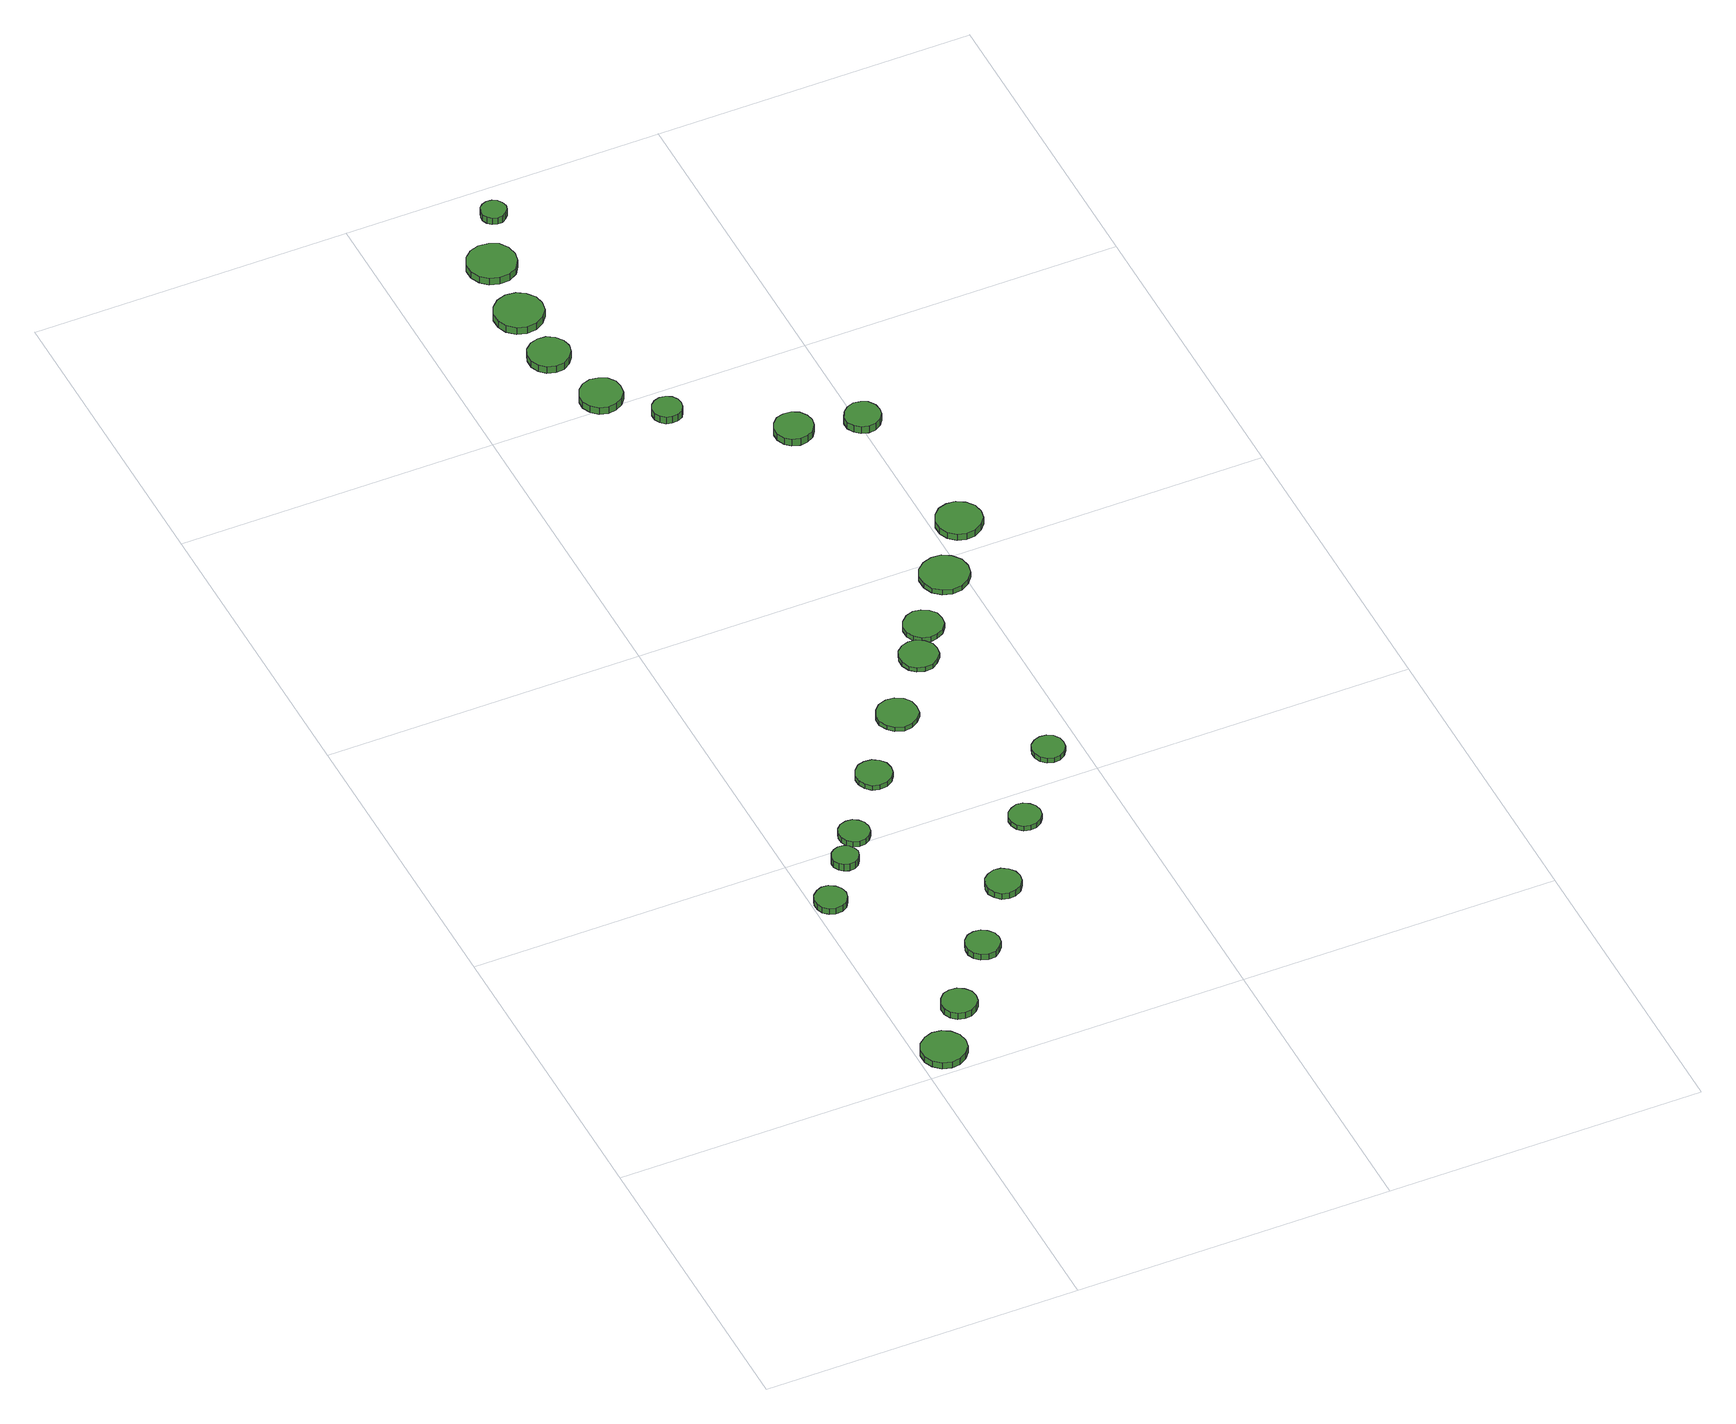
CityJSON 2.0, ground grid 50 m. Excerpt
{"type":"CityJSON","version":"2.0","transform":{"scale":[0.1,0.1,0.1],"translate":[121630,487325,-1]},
"CityObjects":{
"tree1":{"type":"SolitaryVegetationObject","attributes":{"function":"something"},"geometry":[{"type":"MultiSurface","lod":"1","boundaries":[[[0,1,2,3,4,5,6,7,8,9,10,11,12,13,14]],[[15,16,17,18,19,20,21,22,23,24,25,26,27,28,29]],[[0,29,28,1]],[[1,28,27,2]],[[2,27,26,3]],[[3,26,25,4]],[[4,25,24,5]],[[5,24,23,6]],[[6,23,22,7]],[[7,22,21,8]],[[8,21,20,9]],[[9,20,19,10]],[[10,19,18,11]],[[11,18,17,12]],[[12,17,16,13]],[[13,16,15,14]],[[14,15,29,0]]]}]},
"tree2":{"type":"SolitaryVegetationObject","attributes":{"function":"something"},"geometry":[{"type":"MultiSurface","lod":"1","boundaries":[[[30,31,32,33,34,35,36,37,38,39,40,41,42,43,44]],[[45,46,47,48,49,50,51,52,53,54,55,56,57,58,59]],[[30,59,58,31]],[[31,58,57,32]],[[32,57,56,33]],[[33,56,55,34]],[[34,55,54,35]],[[35,54,53,36]],[[36,53,52,37]],[[37,52,51,38]],[[38,51,50,39]],[[39,50,49,40]],[[40,49,48,41]],[[41,48,47,42]],[[42,47,46,43]],[[43,46,45,44]],[[44,45,59,30]]]}]},
"tree3":{"type":"SolitaryVegetationObject","attributes":{"function":"something"},"geometry":[{"type":"MultiSurface","lod":"1","boundaries":[[[60,61,62,63,64,65,66,67,68,69,70,71,72,73,74]],[[75,76,77,78,79,80,81,82,83,84,85,86,87,88,89]],[[60,89,88,61]],[[61,88,87,62]],[[62,87,86,63]],[[63,86,85,64]],[[64,85,84,65]],[[65,84,83,66]],[[66,83,82,67]],[[67,82,81,68]],[[68,81,80,69]],[[69,80,79,70]],[[70,79,78,71]],[[71,78,77,72]],[[72,77,76,73]],[[73,76,75,74]],[[74,75,89,60]]]}]},
"tree4":{"type":"SolitaryVegetationObject","attributes":{"function":"something"},"geometry":[{"type":"MultiSurface","lod":"1","boundaries":[[[90,91,92,93,94,95,96,97,98,99,100,101,102,103,104]],[[105,106,107,108,109,110,111,112,113,114,115,116,117,118,119]],[[90,119,118,91]],[[91,118,117,92]],[[92,117,116,93]],[[93,116,115,94]],[[94,115,114,95]],[[95,114,113,96]],[[96,113,112,97]],[[97,112,111,98]],[[98,111,110,99]],[[99,110,109,100]],[[100,109,108,101]],[[101,108,107,102]],[[102,107,106,103]],[[103,106,105,104]],[[104,105,119,90]]]}]},
"tree5":{"type":"SolitaryVegetationObject","attributes":{"function":"something"},"geometry":[{"type":"MultiSurface","lod":"1","boundaries":[[[120,121,122,123,124,125,126,127,128,129,130,131,132,133,134]],[[135,136,137,138,139,140,141,142,143,144,145,146,147,148,149]],[[120,149,148,121]],[[121,148,147,122]],[[122,147,146,123]],[[123,146,145,124]],[[124,145,144,125]],[[125,144,143,126]],[[126,143,142,127]],[[127,142,141,128]],[[128,141,140,129]],[[129,140,139,130]],[[130,139,138,131]],[[131,138,137,132]],[[132,137,136,133]],[[133,136,135,134]],[[134,135,149,120]]]}]},
"tree6":{"type":"SolitaryVegetationObject","attributes":{"function":"something"},"geometry":[{"type":"MultiSurface","lod":"1","boundaries":[[[150,151,152,153,154,155,156,157,158,159,160,161,162,163,164]],[[165,166,167,168,169,170,171,172,173,174,175,176,177,178,179]],[[150,179,178,151]],[[151,178,177,152]],[[152,177,176,153]],[[153,176,175,154]],[[154,175,174,155]],[[155,174,173,156]],[[156,173,172,157]],[[157,172,171,158]],[[158,171,170,159]],[[159,170,169,160]],[[160,169,168,161]],[[161,168,167,162]],[[162,167,166,163]],[[163,166,165,164]],[[164,165,179,150]]]}]},
"tree7":{"type":"SolitaryVegetationObject","attributes":{"function":"something"},"geometry":[{"type":"MultiSurface","lod":"1","boundaries":[[[180,181,182,183,184,185,186,187,188,189,190,191,192,193,194]],[[195,196,197,198,199,200,201,202,203,204,205,206,207,208,209]],[[180,209,208,181]],[[181,208,207,182]],[[182,207,206,183]],[[183,206,205,184]],[[184,205,204,185]],[[185,204,203,186]],[[186,203,202,187]],[[187,202,201,188]],[[188,201,200,189]],[[189,200,199,190]],[[190,199,198,191]],[[191,198,197,192]],[[192,197,196,193]],[[193,196,195,194]],[[194,195,209,180]]]}]},
"tree8":{"type":"SolitaryVegetationObject","attributes":{"function":"something"},"geometry":[{"type":"MultiSurface","lod":"1","boundaries":[[[210,211,212,213,214,215,216,217,218,219,220,221,222,223,224]],[[225,226,227,228,229,230,231,232,233,234,235,236,237,238,239]],[[210,239,238,211]],[[211,238,237,212]],[[212,237,236,213]],[[213,236,235,214]],[[214,235,234,215]],[[215,234,233,216]],[[216,233,232,217]],[[217,232,231,218]],[[218,231,230,219]],[[219,230,229,220]],[[220,229,228,221]],[[221,228,227,222]],[[222,227,226,223]],[[223,226,225,224]],[[224,225,239,210]]]}]},
"tree9":{"type":"SolitaryVegetationObject","attributes":{"function":"something"},"geometry":[{"type":"MultiSurface","lod":"1","boundaries":[[[240,241,242,243,244,245,246,247,248,249,250,251,252,253,254]],[[255,256,257,258,259,260,261,262,263,264,265,266,267,268,269]],[[240,269,268,241]],[[241,268,267,242]],[[242,267,266,243]],[[243,266,265,244]],[[244,265,264,245]],[[245,264,263,246]],[[246,263,262,247]],[[247,262,261,248]],[[248,261,260,249]],[[249,260,259,250]],[[250,259,258,251]],[[251,258,257,252]],[[252,257,256,253]],[[253,256,255,254]],[[254,255,269,240]]]}]},
"tree10":{"type":"SolitaryVegetationObject","attributes":{"function":"something"},"geometry":[{"type":"MultiSurface","lod":"1","boundaries":[[[270,271,272,273,274,275,276,277,278,279,280,281,282,283,284]],[[285,286,287,288,289,290,291,292,293,294,295,296,297,298,299]],[[270,299,298,271]],[[271,298,297,272]],[[272,297,296,273]],[[273,296,295,274]],[[274,295,294,275]],[[275,294,293,276]],[[276,293,292,277]],[[277,292,291,278]],[[278,291,290,279]],[[279,290,289,280]],[[280,289,288,281]],[[281,288,287,282]],[[282,287,286,283]],[[283,286,285,284]],[[284,285,299,270]]]}]},
"tree11":{"type":"SolitaryVegetationObject","attributes":{"function":"something"},"geometry":[{"type":"MultiSurface","lod":"1","boundaries":[[[300,301,302,303,304,305,306,307,308,309,310,311,312,313,314]],[[315,316,317,318,319,320,321,322,323,324,325,326,327,328,329]],[[300,329,328,301]],[[301,328,327,302]],[[302,327,326,303]],[[303,326,325,304]],[[304,325,324,305]],[[305,324,323,306]],[[306,323,322,307]],[[307,322,321,308]],[[308,321,320,309]],[[309,320,319,310]],[[310,319,318,311]],[[311,318,317,312]],[[312,317,316,313]],[[313,316,315,314]],[[314,315,329,300]]]}]},
"tree12":{"type":"SolitaryVegetationObject","attributes":{"function":"something"},"geometry":[{"type":"MultiSurface","lod":"1","boundaries":[[[330,331,332,333,334,335,336,337,338,339,340,341,342,343,344]],[[345,346,347,348,349,350,351,352,353,354,355,356,357,358,359]],[[330,359,358,331]],[[331,358,357,332]],[[332,357,356,333]],[[333,356,355,334]],[[334,355,354,335]],[[335,354,353,336]],[[336,353,352,337]],[[337,352,351,338]],[[338,351,350,339]],[[339,350,349,340]],[[340,349,348,341]],[[341,348,347,342]],[[342,347,346,343]],[[343,346,345,344]],[[344,345,359,330]]]}]},
"tree13":{"type":"SolitaryVegetationObject","attributes":{"function":"something"},"geometry":[{"type":"MultiSurface","lod":"1","boundaries":[[[360,361,362,363,364,365,366,367,368,369,370,371,372,373,374]],[[375,376,377,378,379,380,381,382,383,384,385,386,387,388,389]],[[360,389,388,361]],[[361,388,387,362]],[[362,387,386,363]],[[363,386,385,364]],[[364,385,384,365]],[[365,384,383,366]],[[366,383,382,367]],[[367,382,381,368]],[[368,381,380,369]],[[369,380,379,370]],[[370,379,378,371]],[[371,378,377,372]],[[372,377,376,373]],[[373,376,375,374]],[[374,375,389,360]]]}]},
"tree14":{"type":"SolitaryVegetationObject","attributes":{"function":"something"},"geometry":[{"type":"MultiSurface","lod":"1","boundaries":[[[390,391,392,393,394,395,396,397,398,399,400,401,402,403,404]],[[405,406,407,408,409,410,411,412,413,414,415,416,417,418,419]],[[390,419,418,391]],[[391,418,417,392]],[[392,417,416,393]],[[393,416,415,394]],[[394,415,414,395]],[[395,414,413,396]],[[396,413,412,397]],[[397,412,411,398]],[[398,411,410,399]],[[399,410,409,400]],[[400,409,408,401]],[[401,408,407,402]],[[402,407,406,403]],[[403,406,405,404]],[[404,405,419,390]]]}]},
"tree15":{"type":"SolitaryVegetationObject","attributes":{"function":"something"},"geometry":[{"type":"MultiSurface","lod":"1","boundaries":[[[420,421,422,423,424,425,426,427,428,429,430,431,432,433,434]],[[435,436,437,438,439,440,441,442,443,444,445,446,447,448,449]],[[420,449,448,421]],[[421,448,447,422]],[[422,447,446,423]],[[423,446,445,424]],[[424,445,444,425]],[[425,444,443,426]],[[426,443,442,427]],[[427,442,441,428]],[[428,441,440,429]],[[429,440,439,430]],[[430,439,438,431]],[[431,438,437,432]],[[432,437,436,433]],[[433,436,435,434]],[[434,435,449,420]]]}]},
"tree16":{"type":"SolitaryVegetationObject","attributes":{"function":"something"},"geometry":[{"type":"MultiSurface","lod":"1","boundaries":[[[450,451,452,453,454,455,456,457,458,459,460,461,462,463,464]],[[465,466,467,468,469,470,471,472,473,474,475,476,477,478,479]],[[450,479,478,451]],[[451,478,477,452]],[[452,477,476,453]],[[453,476,475,454]],[[454,475,474,455]],[[455,474,473,456]],[[456,473,472,457]],[[457,472,471,458]],[[458,471,470,459]],[[459,470,469,460]],[[460,469,468,461]],[[461,468,467,462]],[[462,467,466,463]],[[463,466,465,464]],[[464,465,479,450]]]}]},
"tree17":{"type":"SolitaryVegetationObject","attributes":{"function":"something"},"geometry":[{"type":"MultiSurface","lod":"1","boundaries":[[[480,481,482,483,484,485,486,487,488,489,490,491,492,493,494]],[[495,496,497,498,499,500,501,502,503,504,505,506,507,508,509]],[[480,509,508,481]],[[481,508,507,482]],[[482,507,506,483]],[[483,506,505,484]],[[484,505,504,485]],[[485,504,503,486]],[[486,503,502,487]],[[487,502,501,488]],[[488,501,500,489]],[[489,500,499,490]],[[490,499,498,491]],[[491,498,497,492]],[[492,497,496,493]],[[493,496,495,494]],[[494,495,509,480]]]}]},
"tree18":{"type":"SolitaryVegetationObject","attributes":{"function":"something"},"geometry":[{"type":"MultiSurface","lod":"1","boundaries":[[[510,511,512,513,514,515,516,517,518,519,520,521,522,523,524]],[[525,526,527,528,529,530,531,532,533,534,535,536,537,538,539]],[[510,539,538,511]],[[511,538,537,512]],[[512,537,536,513]],[[513,536,535,514]],[[514,535,534,515]],[[515,534,533,516]],[[516,533,532,517]],[[517,532,531,518]],[[518,531,530,519]],[[519,530,529,520]],[[520,529,528,521]],[[521,528,527,522]],[[522,527,526,523]],[[523,526,525,524]],[[524,525,539,510]]]}]},
"tree19":{"type":"SolitaryVegetationObject","attributes":{"function":"something"},"geometry":[{"type":"MultiSurface","lod":"1","boundaries":[[[540,541,542,543,544,545,546,547,548,549,550,551,552,553,554]],[[555,556,557,558,559,560,561,562,563,564,565,566,567,568,569]],[[540,569,568,541]],[[541,568,567,542]],[[542,567,566,543]],[[543,566,565,544]],[[544,565,564,545]],[[545,564,563,546]],[[546,563,562,547]],[[547,562,561,548]],[[548,561,560,549]],[[549,560,559,550]],[[550,559,558,551]],[[551,558,557,552]],[[552,557,556,553]],[[553,556,555,554]],[[554,555,569,540]]]}]},
"tree20":{"type":"SolitaryVegetationObject","attributes":{"function":"something"},"geometry":[{"type":"MultiSurface","lod":"1","boundaries":[[[570,571,572,573,574,575,576,577,578,579,580,581,582,583,584]],[[585,586,587,588,589,590,591,592,593,594,595,596,597,598,599]],[[570,599,598,571]],[[571,598,597,572]],[[572,597,596,573]],[[573,596,595,574]],[[574,595,594,575]],[[575,594,593,576]],[[576,593,592,577]],[[577,592,591,578]],[[578,591,590,579]],[[579,590,589,580]],[[580,589,588,581]],[[581,588,587,582]],[[582,587,586,583]],[[583,586,585,584]],[[584,585,599,570]]]}]},
"tree21":{"type":"SolitaryVegetationObject","attributes":{"function":"something"},"geometry":[{"type":"MultiSurface","lod":"1","boundaries":[[[600,601,602,603,604,605,606,607,608,609,610,611,612,613,614]],[[615,616,617,618,619,620,621,622,623,624,625,626,627,628,629]],[[600,629,628,601]],[[601,628,627,602]],[[602,627,626,603]],[[603,626,625,604]],[[604,625,624,605]],[[605,624,623,606]],[[606,623,622,607]],[[607,622,621,608]],[[608,621,620,609]],[[609,620,619,610]],[[610,619,618,611]],[[611,618,617,612]],[[612,617,616,613]],[[613,616,615,614]],[[614,615,629,600]]]}]},
"tree22":{"type":"SolitaryVegetationObject","attributes":{"function":"something"},"geometry":[{"type":"MultiSurface","lod":"1","boundaries":[[[630,631,632,633,634,635,636,637,638,639,640,641,642,643,644]],[[645,646,647,648,649,650,651,652,653,654,655,656,657,658,659]],[[630,659,658,631]],[[631,658,657,632]],[[632,657,656,633]],[[633,656,655,634]],[[634,655,654,635]],[[635,654,653,636]],[[636,653,652,637]],[[637,652,651,638]],[[638,651,650,639]],[[639,650,649,640]],[[640,649,648,641]],[[641,648,647,642]],[[642,647,646,643]],[[643,646,645,644]],[[644,645,659,630]]]}]},
"tree23":{"type":"SolitaryVegetationObject","attributes":{"function":"something"},"geometry":[{"type":"MultiSurface","lod":"1","boundaries":[[[660,661,662,663,664,665,666,667,668,669,670,671,672,673,674]],[[675,676,677,678,679,680,681,682,683,684,685,686,687,688,689]],[[660,689,688,661]],[[661,688,687,662]],[[662,687,686,663]],[[663,686,685,664]],[[664,685,684,665]],[[665,684,683,666]],[[666,683,682,667]],[[667,682,681,668]],[[668,681,680,669]],[[669,680,679,670]],[[670,679,678,671]],[[671,678,677,672]],[[672,677,676,673]],[[673,676,675,674]],[[674,675,689,660]]]}]}
},
"vertices":[
[75,43,18],[72,57,18],[63,69,18],[51,76,18],[37,78,18],[23,73,18],[12,64,18],[6,51,18],[6,36,18],[12,23,18],[23,13,18],[37,9,18],[51,10,18],[63,18,18],[72,29,18],[72,29,6],[63,18,6],[51,10,6],[37,9,6],[23,13,6],[12,23,6],[6,36,6],[6,51,6],[12,64,6],[23,73,6],[37,78,6],[51,76,6],[63,69,6],[72,57,6],[75,43,6],
[129,123,18],[127,134,18],[120,143,18],[110,149,18],[99,150,18],[88,147,18],[80,139,18],[75,129,18],[75,117,18],[80,107,18],[88,99,18],[99,96,18],[110,97,18],[120,103,18],[127,112,18],[127,112,6],[120,103,6],[110,97,6],[99,96,6],[88,99,6],[80,107,6],[75,117,6],[75,129,6],[80,139,6],[88,147,6],[99,150,6],[110,149,6],[120,143,6],[127,134,6],[129,123,6],
[52,403,18],[50,413,18],[44,421,18],[35,427,18],[24,428,18],[15,424,18],[7,417,18],[3,408,18],[3,398,18],[7,388,18],[15,381,18],[24,378,18],[35,379,18],[44,384,18],[50,393,18],[50,393,7],[44,384,7],[35,379,7],[24,378,7],[15,381,7],[7,388,7],[3,398,7],[3,408,7],[7,417,7],[15,424,7],[24,428,7],[35,427,7],[44,421,7],[50,413,7],[52,403,7],
[104,473,21],[102,481,21],[97,488,21],[90,492,21],[81,493,21],[73,490,21],[67,485,21],[63,477,21],[63,468,21],[67,460,21],[73,455,21],[81,452,21],[90,453,21],[97,457,21],[102,464,21],[102,464,8],[97,457,8],[90,453,8],[81,452,8],[73,455,8],[67,460,8],[63,468,8],[63,477,8],[67,485,8],[73,490,8],[81,493,8],[90,492,8],[97,488,8],[102,481,8],[104,473,8],
[213,223,17],[211,233,17],[204,242,17],[195,248,17],[184,249,17],[173,246,17],[165,238,17],[161,228,17],[161,217,17],[165,207,17],[173,200,17],[184,196,17],[195,197,17],[204,203,17],[211,212,17],[211,212,6],[204,203,6],[195,197,6],[184,196,6],[173,200,6],[165,207,6],[161,217,6],[161,228,6],[165,238,6],[173,246,6],[184,249,6],[195,248,6],[204,242,6],[211,233,6],[213,223,6],
[142,517,18],[140,527,18],[134,535,18],[126,540,18],[116,541,18],[106,538,18],[99,531,18],[95,522,18],[95,512,18],[99,503,18],[106,496,18],[116,493,18],[126,494,18],[134,499,18],[140,507,18],[140,507,8],[134,499,8],[126,494,8],[116,493,8],[106,496,8],[99,503,8],[95,512,8],[95,522,8],[99,531,8],[106,538,8],[116,541,8],[126,540,8],[134,535,8],[140,527,8],[142,517,8],
[296,328,18],[294,339,18],[287,348,18],[277,354,18],[266,355,18],[255,351,18],[247,344,18],[242,333,18],[242,322,18],[247,312,18],[255,304,18],[266,301,18],[277,302,18],[287,307,18],[294,317,18],[294,317,7],[287,307,7],[277,302,7],[266,301,7],[255,304,7],[247,312,7],[242,322,7],[242,333,7],[247,344,7],[255,351,7],[266,355,7],[277,354,7],[287,348,7],[294,339,7],[296,328,7],
[225,618,18],[223,629,18],[216,638,18],[206,644,18],[194,645,18],[183,642,18],[175,634,18],[170,623,18],[170,612,18],[175,601,18],[183,593,18],[194,590,18],[206,591,18],[216,597,18],[223,606,18],[223,606,9],[216,597,9],[206,591,9],[194,590,9],[183,593,9],[175,601,9],[170,612,9],[170,623,9],[175,634,9],[183,642,9],[194,645,9],[206,644,9],[216,638,9],[223,629,9],[225,618,9],
[383,444,17],[381,454,17],[375,462,17],[366,468,17],[356,469,17],[346,465,17],[338,459,17],[334,449,17],[334,439,17],[338,429,17],[346,422,17],[356,419,17],[366,420,17],[375,426,17],[381,434,17],[381,434,8],[375,426,8],[366,420,8],[356,419,8],[346,422,8],[338,429,8],[334,439,8],[334,449,8],[338,459,8],[346,465,8],[356,469,8],[366,468,8],[375,462,8],[381,454,8],[383,444,8],
[314,719,18],[312,732,18],[304,743,18],[292,750,18],[279,751,18],[266,747,18],[257,738,18],[251,726,18],[251,713,18],[257,701,18],[266,692,18],[279,687,18],[292,689,18],[304,696,18],[312,706,18],[312,706,10],[304,696,10],[292,689,10],[279,687,10],[266,692,10],[257,701,10],[251,713,10],[251,726,10],[257,738,10],[266,747,10],[279,751,10],[292,750,10],[304,743,10],[312,732,10],[314,719,10],
[394,820,18],[392,832,18],[384,842,18],[373,849,18],[361,850,18],[349,846,18],[340,838,18],[335,826,18],[335,814,18],[340,802,18],[349,794,18],[361,790,18],[373,791,18],[384,798,18],[392,808,18],[392,808,10],[384,798,10],[373,791,10],[361,790,10],[349,794,10],[340,802,10],[335,814,10],[335,826,10],[340,838,10],[349,846,10],[361,850,10],[373,849,10],[384,842,10],[392,832,10],[394,820,10],
[475,560,18],[473,570,18],[467,579,18],[458,584,18],[448,585,18],[438,582,18],[430,575,18],[426,565,18],[426,555,18],[430,545,18],[438,538,18],[448,535,18],[458,536,18],[467,541,18],[473,550,18],[473,550,9],[467,541,9],[458,536,9],[448,535,9],[438,538,9],[430,545,9],[426,555,9],[426,565,9],[430,575,9],[438,582,9],[448,585,9],[458,584,9],[467,579,9],[473,570,9],[475,560,9],
[213,1516,25],[211,1529,25],[203,1540,25],[191,1546,25],[178,1548,25],[165,1544,25],[155,1535,25],[149,1522,25],[149,1509,25],[155,1496,25],[165,1487,25],[178,1483,25],[191,1485,25],[203,1491,25],[211,1502,25],[211,1502,12],[203,1491,12],[191,1485,12],[178,1483,12],[165,1487,12],[155,1496,12],[149,1509,12],[149,1522,12],[155,1535,12],[165,1544,12],[178,1548,12],[191,1546,12],[203,1540,12],[211,1529,12],[213,1516,12],
[183,1628,24],[180,1641,24],[172,1652,24],[160,1659,24],[147,1660,24],[134,1656,24],[124,1647,24],[119,1635,24],[119,1621,24],[124,1609,24],[134,1600,24],[147,1596,24],[160,1597,24],[172,1604,24],[180,1615,24],[180,1615,11],[172,1604,11],[160,1597,11],[147,1596,11],[134,1600,11],[124,1609,11],[119,1621,11],[119,1635,11],[124,1647,11],[134,1656,11],[147,1660,11],[160,1659,11],[172,1652,11],[180,1641,11],[183,1628,11],
[428,875,18],[426,888,18],[418,898,18],[407,904,18],[395,906,18],[383,902,18],[373,893,18],[368,882,18],[368,869,18],[373,858,18],[383,849,18],[395,845,18],[407,847,18],[418,853,18],[426,863,18],[426,863,9],[418,853,9],[407,847,9],[395,845,9],[383,849,9],[373,858,9],[368,869,9],[368,882,9],[373,893,9],[383,902,9],[395,906,9],[407,904,9],[418,898,9],[426,888,9],[428,875,9],
[185,1724,27],[182,1739,27],[172,1752,27],[159,1760,27],[143,1762,27],[128,1757,27],[116,1746,27],[110,1732,27],[110,1716,27],[116,1702,27],[128,1691,27],[143,1686,27],[159,1688,27],[172,1696,27],[182,1708,27],[182,1708,14],[172,1696,14],[159,1688,14],[143,1686,14],[128,1691,14],[116,1702,14],[110,1716,14],[110,1732,14],[116,1746,14],[128,1757,14],[143,1762,14],[159,1760,14],[172,1752,14],[182,1739,14],[185,1724,14],
[278,1447,25],[276,1456,25],[271,1464,25],[262,1469,25],[253,1470,25],[244,1467,25],[237,1461,25],[233,1452,25],[233,1442,25],[237,1434,25],[244,1427,25],[253,1425,25],[262,1426,25],[271,1430,25],[276,1438,25],[276,1438,12],[271,1430,12],[262,1426,12],[253,1425,12],[244,1427,12],[237,1434,12],[233,1442,12],[233,1452,12],[237,1461,12],[244,1467,12],[253,1470,12],[262,1469,12],[271,1464,12],[276,1456,12],[278,1447,12],
[195,1838,25],[192,1854,25],[183,1867,25],[169,1874,25],[153,1876,25],[138,1871,25],[127,1861,25],[120,1846,25],[120,1831,25],[127,1816,25],[138,1806,25],[153,1801,25],[169,1802,25],[183,1810,25],[192,1823,25],[192,1823,12],[183,1810,12],[169,1802,12],[153,1801,12],[138,1806,12],[127,1816,12],[120,1831,12],[120,1846,12],[127,1861,12],[138,1871,12],[153,1876,12],[169,1874,12],[183,1867,12],[192,1854,12],[195,1838,12],
[510,962,18],[507,977,18],[497,990,18],[484,998,18],[468,999,18],[453,994,18],[441,984,18],[435,970,18],[435,954,18],[441,939,18],[453,929,18],[468,924,18],[484,926,18],[497,934,18],[507,946,18],[507,946,9],[497,934,9],[484,926,9],[468,924,9],[453,929,9],[441,939,9],[435,954,9],[435,970,9],[441,984,9],[453,994,9],[468,999,9],[484,998,9],[497,990,9],[507,977,9],[510,962,9],
[227,1938,24],[225,1946,24],[220,1953,24],[213,1957,24],[205,1958,24],[197,1955,24],[191,1950,24],[188,1942,24],[188,1934,24],[191,1927,24],[197,1921,24],[205,1919,24],[213,1919,24],[220,1924,24],[225,1930,24],[225,1930,12],[220,1924,12],[213,1919,12],[205,1919,12],[197,1921,12],[191,1927,12],[188,1934,12],[188,1942,12],[191,1950,12],[197,1955,12],[205,1958,12],[213,1957,12],[220,1953,12],[225,1946,12],[227,1938,12],
[435,1334,24],[432,1346,24],[425,1356,24],[414,1362,24],[402,1363,24],[390,1360,24],[381,1351,24],[376,1340,24],[376,1328,24],[381,1316,24],[390,1308,24],[402,1304,24],[414,1306,24],[425,1312,24],[432,1322,24],[432,1322,11],[425,1312,11],[414,1306,11],[402,1304,11],[390,1308,11],[381,1316,11],[376,1328,11],[376,1340,11],[381,1351,11],[390,1360,11],[402,1363,11],[414,1362,11],[425,1356,11],[432,1346,11],[435,1334,11],
[575,1056,21],[572,1070,21],[563,1082,21],[550,1090,21],[536,1091,21],[522,1087,21],[511,1077,21],[505,1063,21],[505,1048,21],[511,1035,21],[522,1025,21],[536,1021,21],[550,1022,21],[563,1030,21],[572,1041,21],[572,1041,9],[563,1030,9],[550,1022,9],[536,1021,9],[522,1025,9],[511,1035,9],[505,1048,9],[505,1063,9],[511,1077,9],[522,1087,9],[536,1091,9],[550,1090,9],[563,1082,9],[572,1070,9],[575,1056,9],
[534,1314,23],[532,1325,23],[525,1335,23],[515,1340,23],[504,1342,23],[493,1338,23],[484,1330,23],[479,1320,23],[479,1308,23],[484,1298,23],[493,1290,23],[504,1287,23],[515,1288,23],[525,1294,23],[532,1303,23],[532,1303,10],[525,1294,10],[515,1288,10],[504,1287,10],[493,1290,10],[484,1298,10],[479,1308,10],[479,1320,10],[484,1330,10],[493,1338,10],[504,1342,10],[515,1340,10],[525,1335,10],[532,1325,10],[534,1314,10]
]}
